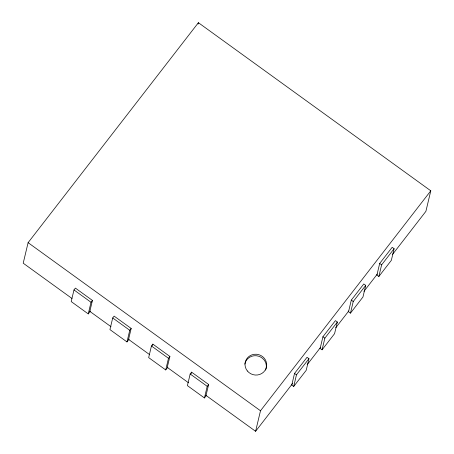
<?xml version="1.0" encoding="UTF-8"?>
<svg xmlns="http://www.w3.org/2000/svg" width="454" height="454" viewBox="0 0 454 454"><rect width="100%" height="100%" fill="white"/><g stroke="black" fill="none" stroke-linecap="round" stroke-linejoin="round"><path stroke-width="0.68" d="M392.528 254.433L425.897 211.337L430.789 190.805L198.398 22.7L28.103 242.663L23.211 263.195L71.987 298.477M89.83 311.387L92.44 300.435L75.398 288.108L73.979 289.941L71.204 301.575L88.246 313.901L90.403 311.121M88.246 313.901L91.021 302.268L92.44 300.435M128.561 339.405L131.172 328.452L114.13 316.126L112.711 317.959L109.936 329.593L126.978 341.919L129.135 339.138M198.075 24.068L198.398 22.7M126.978 341.919L129.753 330.285L131.172 328.452M188.467 382.739L167.237 367.377L169.904 356.469L152.862 344.143L151.443 345.976L148.668 357.61L165.71 369.936L167.867 367.155M152.533 345.511L152.862 344.143M165.71 369.936L168.485 358.302L169.904 356.469M206.025 395.44L208.636 384.487L191.594 372.161L190.169 373.994L187.4 385.628L204.442 397.954L206.167 395.729M191.265 373.529L191.594 372.161M204.442 397.954L207.211 386.32L208.636 384.487M205.679 395.19L255.602 431.3L260.494 410.768L430.789 190.805M291.928 384.373L294.538 373.426L307.029 357.292L308.964 358.694L306.195 370.328L293.704 386.462L291.434 384.816M293.704 386.462L296.473 374.822L308.964 358.694M320.314 347.713L322.925 336.766L335.41 320.632L337.345 322.034L334.575 333.667L322.085 349.801L319.815 348.156M322.085 349.801L324.86 338.162L337.345 322.034M348.695 311.052L351.305 300.105L363.79 283.971L365.731 285.373L362.956 297.007L350.471 313.141L348.201 311.495M350.471 313.141L353.24 301.501L365.731 285.373M377.081 274.392L379.686 263.445L392.177 247.311L394.112 248.713L391.342 260.346L378.852 276.48L376.582 274.835M378.852 276.48L381.621 264.847L394.112 248.713M255.602 431.3L292.79 383.261M307.165 364.698L320.598 347.344M335.767 327.754L348.763 310.962M363.932 291.377L377.365 274.023M379.686 263.445L381.621 264.847M351.305 300.105L353.24 301.501M322.925 336.766L324.86 338.162M294.538 373.426L296.473 374.822M28.103 242.663L260.494 410.768M73.979 289.941L91.021 302.268M112.711 317.959L129.753 330.285M151.443 345.976L168.485 358.302M190.169 373.994L207.211 386.32M89.773 311.342L111.003 326.698M128.215 339.155L149.445 354.512M244.819 364.108A10.879 10.402 13.4 0 1 258.422 356.135A10.879 10.402 13.4 0 1 265.624 370.089M247.396 371.003A10.879 10.402 13.4 0 0 265.976 368.614A10.879 10.402 13.4 0 0 254.206 354.307A10.879 10.402 13.4 0 0 247.396 371.003"/></g></svg>
